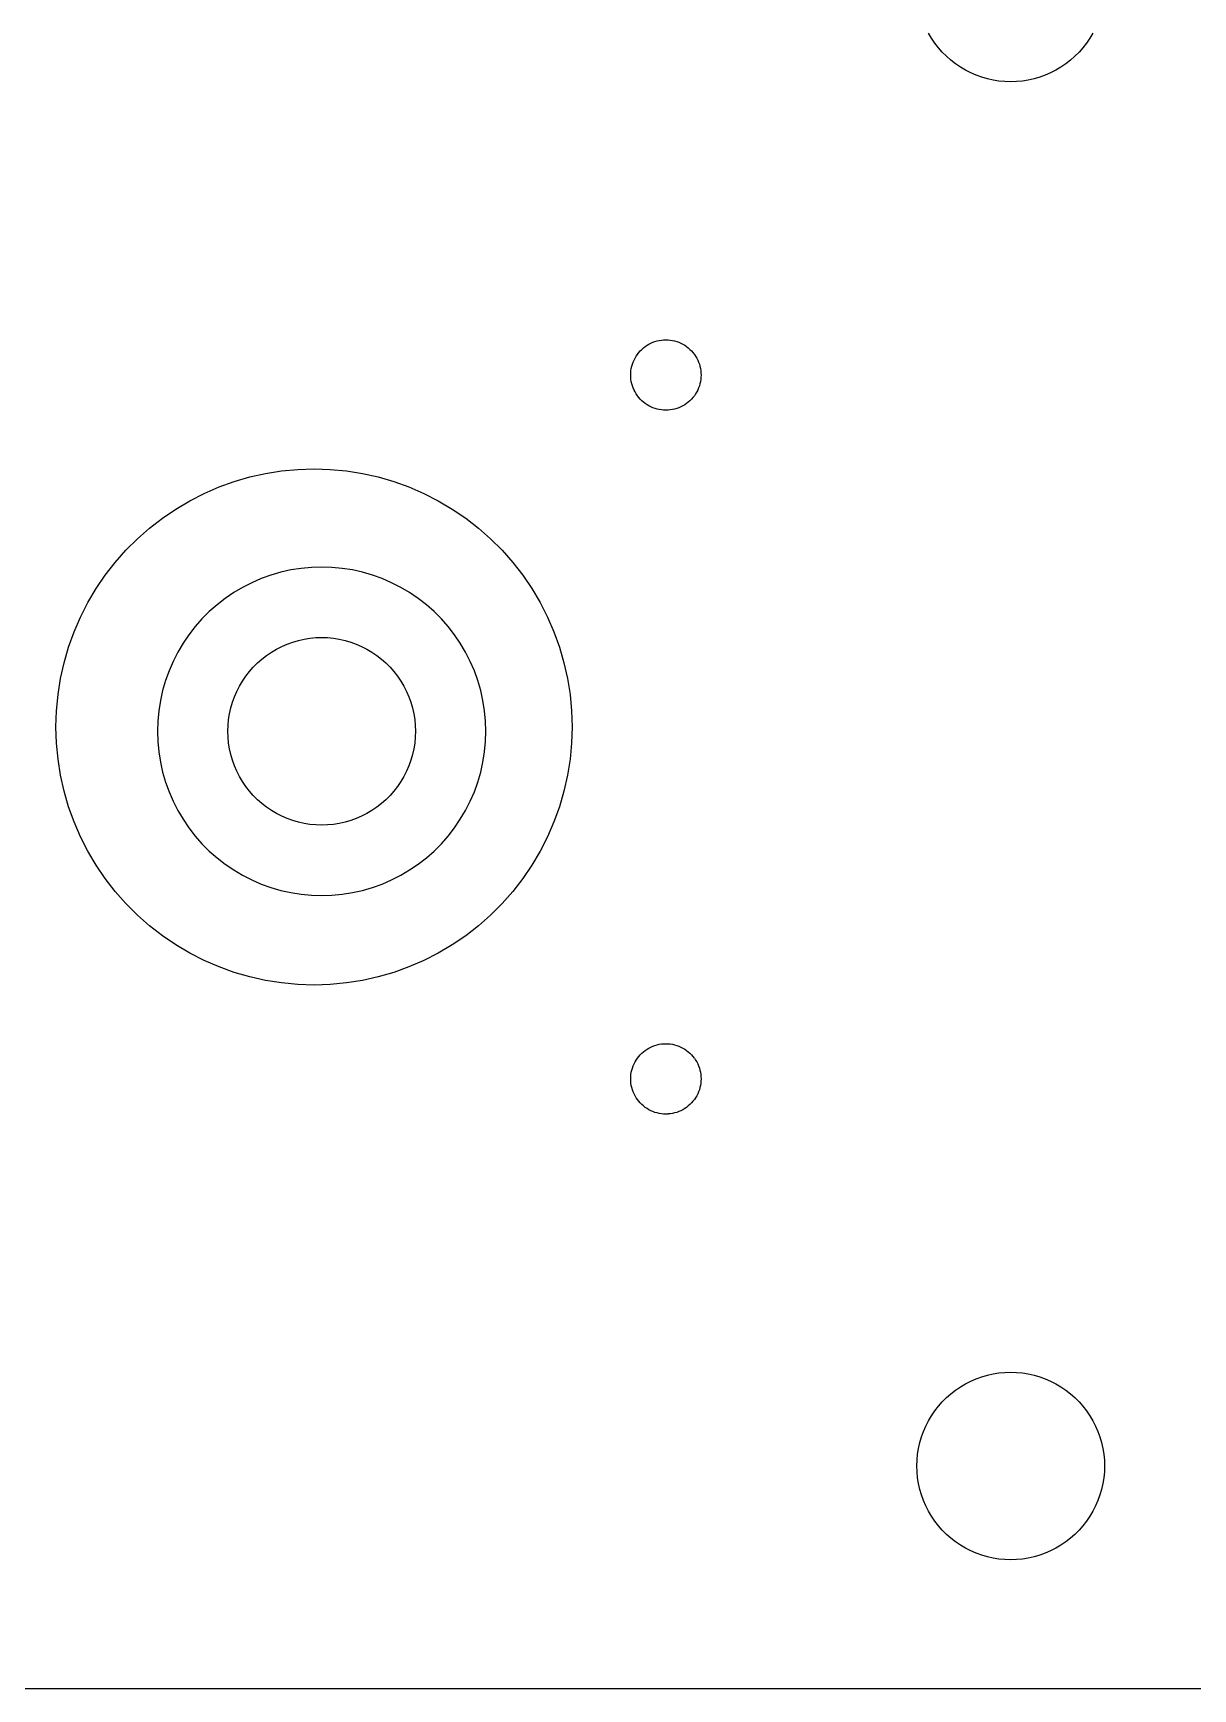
# Model space of a CAD drawing. Extents: x 2 to 1502, y 3 to 1555.
# Drawn here: x 1085.8 to 1226, y 598.1 to 798.1 of the extents above; entities that cross this region are included whole.
import ezdxf

# ---------------------------------------------------------------- set-up
doc = ezdxf.new("R2010")
doc.units = 0
doc.layers.get('0').update_dxf_attribs({"linetype": 'CONTINUOUS'})

msp = doc.modelspace()

# ---------------------------------------------------------------- linework, layer by layer
at = {"color": 7}
for points in [[(1194.364575, 797.516609), (1194.00195, 798.129719)], [(1194.76485, 796.927297), (1194.3648, 797.516722)], [(1195.20165, 796.364542), (1194.76485, 796.927297)], [(1195.6725, 795.830257), (1195.20165, 796.364542)], [(1212.6747, 796.364572), (1212.20355, 795.830272)], [(1213.1112, 796.927267), (1212.6747, 796.364572)], [(1213.511475, 797.516564), (1213.1112, 796.927267)], [(1213.874025, 798.129727), (1213.511475, 797.516564)], [(1196.1762, 795.326572), (1195.6725, 795.830257)], [(1196.7105, 794.855422), (1196.1762, 795.326572)], [(1197.273375, 794.418929), (1196.7105, 794.855422)], [(1197.8625, 794.018677), (1197.273375, 794.418929)], [(1210.602525, 794.418907), (1210.01355, 794.018617)], [(1211.165475, 794.855414), (1210.602525, 794.418907)], [(1211.69985, 795.326572), (1211.165475, 794.855414)], [(1212.20355, 795.830272), (1211.69985, 795.326572)], [(1198.47555, 793.656104), (1197.8625, 794.018677)], [(1199.11035, 793.332667), (1198.47555, 793.656104)], [(1199.763975, 793.049797), (1199.11035, 793.332667)], [(1200.4341, 792.808499), (1199.763975, 793.049797)], [(1201.1181, 792.609847), (1200.4341, 792.808499)], [(1201.813425, 792.454192), (1201.1181, 792.609847)], [(1202.517, 792.342794), (1201.813425, 792.454192)], [(1203.226275, 792.275909), (1202.517, 792.342734)], [(1203.938025, 792.253484), (1203.226275, 792.275984)], [(1204.650075, 792.275947), (1203.938025, 792.253447)], [(1205.35905, 792.342772), (1204.650075, 792.276022)], [(1206.06255, 792.454229), (1205.35905, 792.342607)], [(1206.75795, 792.609817), (1206.062475, 792.454522)], [(1207.44195, 792.808544), (1206.75795, 792.609749)], [(1208.112, 793.049834), (1207.442025, 792.808192)], [(1208.7657, 793.332682), (1208.112, 793.049834)], [(1209.40035, 793.656074), (1208.7657, 793.332704)], [(1210.01355, 794.018624), (1209.400425, 793.655954)], [(1159.5588, 760.096609), (1159.7697, 760.260206)], [(1159.7697, 760.260199), (1159.990725, 760.410431)], [(1159.9908, 760.410424), (1160.220675, 760.546631)], [(1160.22075, 760.546421), (1160.458575, 760.667614)], [(1160.458575, 760.667546), (1160.703825, 760.773634)], [(1160.70375, 760.773761), (1160.95515, 760.864421)], [(1160.95515, 760.864256), (1161.211125, 760.940614)], [(1161.211725, 760.938776), (1161.472275, 760.996901)], [(1161.4722, 760.996909), (1161.736125, 761.038909)], [(1161.736125, 761.038834), (1162.002075, 761.063509)], [(1162.002, 761.063809), (1162.269075, 761.071684)], [(1162.269, 761.072284), (1162.536075, 761.064034)], [(1162.536375, 761.063794), (1162.80225, 761.039119)], [(1162.80225, 761.038819), (1163.066175, 760.996894)], [(1163.0661, 760.996939), (1163.32665, 760.938439)], [(1163.32665, 760.938769), (1163.583225, 760.864519)], [(1163.583225, 760.864264), (1163.834625, 760.773784)], [(1163.834625, 760.773784), (1164.0798, 760.667479)], [(1164.0798, 760.667479), (1164.317625, 760.546504)], [(1164.317625, 760.546504), (1164.5475, 760.410409)], [(1164.5475, 760.410409), (1164.7686, 760.260169)], [(1164.7686, 760.260169), (1164.979425, 760.096609)], [(1158.22515, 758.134151), (1158.315525, 758.385634)], [(1158.315525, 758.385634), (1158.421575, 758.630861)], [(1158.421575, 758.630861), (1158.542925, 758.868649)], [(1158.542925, 758.868649), (1158.678975, 759.098539)], [(1158.678975, 759.098539), (1158.8292, 759.319609)], [(1158.8292, 759.319609), (1158.992775, 759.530539)], [(1158.992775, 759.530539), (1159.169325, 759.730901)], [(1159.169325, 759.730901), (1159.358325, 759.919699)], [(1159.3584, 759.919669), (1159.5588, 760.096616)], [(1164.979425, 760.096609), (1165.179975, 759.919669)], [(1165.179975, 759.919669), (1165.368675, 759.730894)], [(1165.36875, 759.730931), (1165.545825, 759.530636)], [(1165.5456, 759.530486), (1165.70895, 759.319511)], [(1165.709175, 759.319624), (1165.859325, 759.098509)], [(1165.8594, 759.098546), (1165.992975, 758.867224)], [(1165.99545, 758.868656), (1166.11635, 758.630726)], [(1166.1165, 758.630801), (1166.22255, 758.385536)], [(1166.222775, 758.385656), (1166.313375, 758.134256)], [(1158.0174, 756.820301), (1158.02565, 757.087279)], [(1158.02565, 756.553301), (1158.0174, 756.820301)], [(1158.02565, 757.087279), (1158.05115, 757.353296)], [(1158.05115, 756.287366), (1158.02565, 756.553324)], [(1158.0504, 757.353281), (1158.0924, 757.617116)], [(1158.09315, 756.023516), (1158.05115, 756.287396)], [(1158.092475, 757.617116), (1158.150225, 757.877651)], [(1158.1506, 757.877696), (1158.22485, 758.134166)], [(1166.313225, 758.134181), (1166.387475, 757.877779)], [(1166.387775, 757.877666), (1166.445525, 757.617116)], [(1166.4459, 757.617124), (1166.4879, 757.353281)], [(1166.4882, 756.287344), (1166.4462, 756.023501)], [(1166.4879, 757.353259), (1166.51265, 757.087354)], [(1166.51295, 756.553279), (1166.4882, 756.287404)], [(1166.51265, 757.087316), (1166.5209, 756.820354)], [(1166.5212, 756.820316), (1166.51295, 756.553346)], [(1158.151275, 755.763011), (1158.093525, 756.023531)], [(1158.225825, 755.506459), (1158.151575, 755.762869)], [(1158.3162, 755.254961), (1158.2256, 755.506346)], [(1158.42225, 755.009861), (1158.3162, 755.255006)], [(1158.5436, 754.771991), (1158.422625, 755.010049)], [(1158.67965, 754.542139), (1158.546075, 754.773454)], [(1158.829875, 754.321009), (1158.67965, 754.542139)], [(1158.99345, 754.110101), (1158.830025, 754.321121)], [(1165.70955, 754.321031), (1165.545975, 754.110109)], [(1165.859775, 754.542131), (1165.70955, 754.321031)], [(1165.995825, 754.771991), (1165.859775, 754.542131)], [(1166.116875, 755.009794), (1165.995825, 754.771991)], [(1166.22315, 755.254991), (1166.116875, 755.009794)], [(1166.3136, 755.506489), (1166.22315, 755.254991)], [(1166.38815, 755.762981), (1166.3139, 755.506474)], [(1166.446275, 756.023524), (1166.388525, 755.762989)], [(1159.17, 753.909724), (1158.993675, 754.110214)], [(1159.359075, 753.720694), (1159.170225, 753.909836)], [(1159.559475, 753.544009), (1159.359075, 753.720694)], [(1159.770375, 753.380471), (1159.559475, 753.544009)], [(1159.991475, 753.230209), (1159.770375, 753.380471)], [(1160.221425, 753.094136), (1159.991475, 753.230209)], [(1160.45925, 752.972854), (1160.221425, 753.094136)], [(1160.704425, 752.866856), (1160.45925, 752.972854)], [(1160.955825, 752.776376), (1160.704425, 752.866856)], [(1161.2124, 752.701871), (1160.955825, 752.776046)], [(1161.472875, 752.643709), (1161.2124, 752.701459)], [(1161.7368, 752.601761), (1161.4728, 752.643761)], [(1162.002675, 752.576561), (1161.7368, 752.602061)], [(1162.269675, 752.568311), (1162.002675, 752.576561)], [(1162.53675, 752.576531), (1162.2696, 752.568581)], [(1162.802625, 752.601731), (1162.53675, 752.576306)], [(1163.066475, 752.643731), (1162.802625, 752.601731)], [(1163.327025, 752.701804), (1163.066625, 752.643679)], [(1163.5836, 752.776384), (1163.327625, 752.700034)], [(1163.835, 752.866819), (1163.5836, 752.776159)], [(1164.0801, 752.972786), (1163.835, 752.866781)], [(1164.318, 753.094159), (1164.080175, 752.972929)], [(1164.547875, 753.230201), (1164.318, 753.094024)], [(1164.76905, 753.380479), (1164.547875, 753.230179)], [(1164.9798, 753.544009), (1164.76905, 753.380486)], [(1165.18035, 753.720664), (1164.9798, 753.544016)], [(1165.369125, 753.909686), (1165.18035, 753.720671)], [(1165.545975, 754.110109), (1165.369125, 753.909686)], [(1110.11415, 743.955596), (1111.99515, 744.502316)], [(1111.995225, 744.502091), (1113.9069, 744.929299)], [(1113.9069, 744.929299), (1115.841525, 745.236019)], [(1115.841525, 745.236019), (1117.79175, 745.420294)], [(1117.79175, 745.420294), (1119.749625, 745.481719)], [(1119.749625, 745.481734), (1121.7075, 745.420309)], [(1121.7075, 745.420279), (1123.6578, 745.235959)], [(1123.6578, 745.235959), (1125.592425, 744.929291)], [(1125.592425, 744.929291), (1127.5041, 744.502084)], [(1127.5041, 744.502084), (1129.385175, 743.955559)], [(1104.728025, 741.624829), (1106.473275, 742.514149)], [(1106.473275, 742.514149), (1108.271025, 743.291981)], [(1108.271025, 743.291981), (1110.11415, 743.955596)], [(1129.385175, 743.955559), (1131.22815, 743.292011)], [(1131.22815, 743.292011), (1133.025975, 742.514156)], [(1133.025975, 742.514156), (1134.7713, 741.624829)], [(1101.42195, 739.526681), (1103.04195, 740.627711)], [(1103.04195, 740.627711), (1104.728025, 741.624836)], [(1134.7713, 741.624829), (1136.457225, 740.627689)], [(1136.457225, 740.627689), (1138.0773, 739.526734)], [(1098.40485, 737.030689), (1099.87395, 738.326096)], [(1099.87395, 738.326096), (1101.42195, 739.526681)], [(1138.0773, 739.526734), (1139.6253, 738.326081)], [(1139.6253, 738.326081), (1141.09455, 737.030681)], [(1097.019825, 735.645589), (1098.40485, 737.030689)], [(1141.09455, 737.030681), (1142.4795, 735.645596)], [(1095.724425, 734.176196), (1097.019825, 735.645589)], [(1142.4795, 735.645596), (1143.774975, 734.176196)], [(1093.422675, 731.008301), (1094.523675, 732.628511)], [(1094.523675, 732.628511), (1095.724425, 734.176196)], [(1113.371625, 732.222041), (1112.227575, 731.726966)], [(1114.544475, 732.644291), (1113.371625, 732.222041)], [(1115.74155, 732.992066), (1114.544475, 732.644291)], [(1116.95805, 733.264016), (1115.74155, 732.992066)], [(1118.18925, 733.458941), (1116.95805, 733.264016)], [(1119.4302, 733.576316), (1118.18925, 733.458941)], [(1120.6761, 733.615466), (1119.4302, 733.576466)], [(1121.922, 733.576316), (1120.6761, 733.615316)], [(1123.163025, 733.458941), (1121.922, 733.576316)], [(1124.394225, 733.264016), (1123.163025, 733.458941)], [(1125.610725, 732.992066), (1124.394225, 733.264016)], [(1126.8078, 732.644291), (1125.610725, 732.992066)], [(1127.980575, 732.222041), (1126.8078, 732.644291)], [(1129.124625, 731.726966), (1127.980575, 732.222041)], [(1143.774975, 734.176196), (1144.975725, 732.628526)], [(1144.975725, 732.628526), (1146.076725, 731.008324)], [(1092.425325, 729.322256), (1093.422675, 731.008301)], [(1110.044025, 730.526516), (1109.013, 729.825866)], [(1111.1169, 731.161091), (1110.044025, 730.526516)], [(1112.227575, 731.726966), (1111.1169, 731.161091)], [(1130.2353, 731.161091), (1129.124625, 731.726966)], [(1131.30825, 730.526516), (1130.2353, 731.161091)], [(1132.339275, 729.825866), (1131.30825, 730.526516)], [(1146.076725, 731.008324), (1147.073625, 729.322114)], [(1091.5362, 727.576841), (1092.425325, 729.322256)], [(1107.093, 728.237516), (1106.2116, 727.356041)], [(1108.028025, 729.061841), (1107.093, 728.237516)], [(1109.013, 729.825866), (1108.028025, 729.061841)], [(1133.324175, 729.061841), (1132.339275, 729.825866)], [(1134.259275, 728.237516), (1133.324175, 729.061841)], [(1135.140675, 727.356041), (1134.259275, 728.237516)], [(1147.073925, 729.322264), (1147.963125, 727.576849)], [(1090.758375, 725.779174), (1091.5362, 727.576841)], [(1105.3872, 726.421016), (1104.623175, 725.436041)], [(1106.2116, 727.356041), (1105.3872, 726.421016)], [(1135.965075, 726.421016), (1135.140675, 727.356041)], [(1136.7291, 725.436041), (1135.965075, 726.421016)], [(1147.963125, 727.576849), (1148.74095, 725.779204)], [(1090.094775, 723.936146), (1090.758375, 725.779174)], [(1103.922525, 724.405091), (1103.288025, 723.332141)], [(1104.623175, 725.436041), (1103.922525, 724.405091)], [(1115.848425, 724.032341), (1116.502125, 724.315316)], [(1116.502125, 724.315316), (1117.172325, 724.556516)], [(1117.172325, 724.556516), (1117.856325, 724.755341)], [(1117.856325, 724.755341), (1118.5515, 724.910666)], [(1118.5515, 724.910666), (1119.255075, 725.022041)], [(1119.255075, 725.022041), (1119.9642, 725.089541)], [(1119.9642, 725.089166), (1120.6761, 725.111666)], [(1120.6761, 725.111516), (1121.388075, 725.089016)], [(1121.388075, 725.089166), (1122.0972, 725.021666)], [(1122.0972, 725.022041), (1122.8007, 724.910666)], [(1122.8007, 724.910666), (1123.495875, 724.755341)], [(1123.495875, 724.755341), (1124.179875, 724.556516)], [(1124.179875, 724.556516), (1124.85015, 724.315316)], [(1124.85015, 724.315316), (1125.50385, 724.032341)], [(1137.429675, 724.405091), (1136.7291, 725.436041)], [(1138.06425, 723.332141), (1137.429675, 724.405091)], [(1148.74095, 725.779204), (1149.40455, 723.936116)], [(1089.54825, 722.055041), (1090.094775, 723.936146)], [(1102.722075, 722.221466), (1102.227075, 721.077416)], [(1103.288025, 723.332141), (1102.722075, 722.221466)], [(1112.91435, 722.038391), (1113.44865, 722.509466)], [(1113.44865, 722.509466), (1114.01145, 722.946041)], [(1114.01145, 722.946041), (1114.60065, 723.346391)], [(1114.60065, 723.346391), (1115.213775, 723.709016)], [(1115.213775, 723.709016), (1115.848425, 724.032341)], [(1125.50385, 724.032341), (1126.1385, 723.709016)], [(1126.1385, 723.709016), (1126.751625, 723.346391)], [(1126.751625, 723.346391), (1127.34075, 722.946041)], [(1127.34075, 722.946041), (1127.90355, 722.509466)], [(1127.90355, 722.509466), (1128.43785, 722.038391)], [(1138.6302, 722.221466), (1138.06425, 723.332141)], [(1139.1252, 721.077416), (1138.6302, 722.221466)], [(1149.40455, 723.936116), (1149.951, 722.055064)], [(1089.12105, 720.143381), (1089.54825, 722.055041)], [(1102.227075, 721.077416), (1101.80475, 719.904641)], [(1111.10265, 719.848466), (1111.503075, 720.437591)], [(1111.503075, 720.437591), (1111.939575, 721.000391)], [(1111.939575, 721.000391), (1112.410725, 721.534691)], [(1112.410725, 721.534691), (1112.91435, 722.038391)], [(1128.43785, 722.038391), (1128.94155, 721.534691)], [(1128.94155, 721.534691), (1129.412625, 721.000391)], [(1129.412625, 721.000391), (1129.8492, 720.437591)], [(1129.8492, 720.437591), (1130.24955, 719.848466)], [(1139.54745, 719.904641), (1139.1252, 721.077416)], [(1149.951075, 722.055094), (1150.378275, 720.143381)], [(1088.6301, 716.258494), (1088.814375, 718.208651)], [(1088.814375, 718.208651), (1089.12105, 720.143381)], [(1101.456975, 718.707566), (1101.1851, 717.491066)], [(1101.80475, 719.904641), (1101.456975, 718.707566)], [(1110.1338, 717.946916), (1110.4167, 718.600691)], [(1110.4167, 718.600691), (1110.7401, 719.235341)], [(1110.7401, 719.235341), (1111.10265, 719.848466)], [(1130.24955, 719.848466), (1130.612175, 719.235341)], [(1130.612175, 719.235341), (1130.9355, 718.600691)], [(1130.9355, 718.600691), (1131.218475, 717.946916)], [(1139.895225, 718.707566), (1139.54745, 719.904641)], [(1140.167175, 717.491066), (1139.895225, 718.707566)], [(1150.378275, 720.143381), (1150.68495, 718.208704)], [(1150.68495, 718.208704), (1150.869225, 716.258554)], [(1088.5686, 714.300656), (1088.6301, 716.258494)], [(1100.9901, 716.259866), (1100.8728, 715.018841)], [(1101.1851, 717.491066), (1100.9901, 716.259866)], [(1109.538375, 715.897541), (1109.693775, 716.592716)], [(1109.693775, 716.592716), (1109.892525, 717.276716)], [(1109.892525, 717.276716), (1110.1338, 717.946916)], [(1131.218475, 717.946916), (1131.45975, 717.276716)], [(1131.45975, 717.276716), (1131.6585, 716.592716)], [(1131.6585, 716.592716), (1131.813825, 715.897541)], [(1140.362175, 716.259866), (1140.167175, 717.491066)], [(1140.479475, 715.018841), (1140.362175, 716.259866)], [(1150.869225, 716.258554), (1150.930725, 714.300671)], [(1088.6301, 712.342744), (1088.5686, 714.300656)], [(1100.87265, 715.018841), (1100.83365, 713.772941)], [(1109.337225, 713.772941), (1109.359725, 714.484916)], [(1109.35995, 714.484916), (1109.4267, 715.194041)], [(1109.427, 715.194041), (1109.538375, 715.897541)], [(1131.813825, 715.897541), (1131.925275, 715.194041)], [(1131.925575, 715.194041), (1131.992325, 714.484916)], [(1131.99255, 714.484916), (1132.01505, 713.772941)], [(1140.518625, 713.772941), (1140.479625, 715.018841)], [(1150.930725, 714.300671), (1150.869225, 712.342804)], [(1088.814375, 710.392594), (1088.6301, 712.342744)], [(1100.833575, 713.772941), (1100.872575, 712.527041)], [(1100.8728, 712.527041), (1100.9901, 711.286091)], [(1109.359725, 713.060966), (1109.337225, 713.772941)], [(1109.4267, 712.351841), (1109.35995, 713.060966)], [(1109.538375, 711.648341), (1109.427, 712.351841)], [(1131.925275, 712.351841), (1131.813825, 711.648341)], [(1131.992325, 713.060966), (1131.925575, 712.351841)], [(1132.014975, 713.772941), (1131.992475, 713.060966)], [(1140.362175, 711.286091), (1140.479475, 712.527041)], [(1140.479625, 712.527041), (1140.518625, 713.772941)], [(1150.869225, 712.342804), (1150.68495, 710.392654)], [(1089.12105, 708.457931), (1088.814375, 710.392594)], [(1100.9901, 711.286091), (1101.1851, 710.054891)], [(1109.693775, 710.953166), (1109.538375, 711.648341)], [(1109.892525, 710.269166), (1109.693775, 710.953166)], [(1110.1338, 709.598966), (1109.892525, 710.269166)], [(1131.45975, 710.269166), (1131.218475, 709.598966)], [(1131.6585, 710.953166), (1131.45975, 710.269166)], [(1131.813825, 711.648341), (1131.6585, 710.953166)], [(1140.167175, 710.054891), (1140.362175, 711.286091)], [(1150.68495, 710.392654), (1150.378275, 708.457939)], [(1089.54825, 706.546241), (1089.12105, 708.457931)], [(1101.1851, 710.054891), (1101.456975, 708.838391)], [(1101.456975, 708.838391), (1101.80475, 707.641241)], [(1110.4167, 708.945266), (1110.1338, 709.598966)], [(1110.7401, 708.310616), (1110.4167, 708.945266)], [(1111.10265, 707.697491), (1110.7401, 708.310616)], [(1130.612175, 708.310616), (1130.24955, 707.697491)], [(1130.9355, 708.945266), (1130.612175, 708.310616)], [(1131.218475, 709.598966), (1130.9355, 708.945266)], [(1139.54745, 707.641241), (1139.895225, 708.838391)], [(1139.895225, 708.838391), (1140.167175, 710.054891)], [(1150.378275, 708.457939), (1149.951075, 706.546294)], [(1090.094775, 704.665189), (1089.54825, 706.546241)], [(1101.80475, 707.641241), (1102.227075, 706.468466)], [(1102.227075, 706.468466), (1102.722075, 705.324416)], [(1111.503075, 707.108291), (1111.10265, 707.697491)], [(1111.939575, 706.545491), (1111.503075, 707.108291)], [(1112.410725, 706.011191), (1111.939575, 706.545491)], [(1129.412625, 706.545491), (1128.94155, 706.011191)], [(1129.8492, 707.108291), (1129.412625, 706.545491)], [(1130.24955, 707.697491), (1129.8492, 707.108291)], [(1138.6302, 705.324416), (1139.1252, 706.468466)], [(1139.1252, 706.468466), (1139.54745, 707.641241)], [(1149.951075, 706.546294), (1149.40455, 704.665151)], [(1090.758375, 702.822124), (1090.094775, 704.665189)], [(1102.722075, 705.324416), (1103.288025, 704.213741)], [(1103.288025, 704.213741), (1103.922525, 703.140791)], [(1112.91435, 705.507491), (1112.410725, 706.011191)], [(1113.44865, 705.036416), (1112.91435, 705.507491)], [(1114.01145, 704.599916), (1113.44865, 705.036416)], [(1114.60065, 704.199491), (1114.01145, 704.599916)], [(1115.213775, 703.836866), (1114.60065, 704.199491)], [(1126.751625, 704.199491), (1126.1385, 703.836866)], [(1127.34075, 704.599916), (1126.751625, 704.199491)], [(1127.90355, 705.036416), (1127.34075, 704.599916)], [(1128.43785, 705.507491), (1127.90355, 705.036416)], [(1128.94155, 706.011191), (1128.43785, 705.507491)], [(1137.429675, 703.140791), (1138.06425, 704.213741)], [(1138.06425, 704.213741), (1138.6302, 705.324416)], [(1149.40455, 704.665151), (1148.74095, 702.822161)], [(1091.5362, 701.024389), (1090.758375, 702.822124)], [(1103.922525, 703.140791), (1104.623175, 702.109841)], [(1115.848425, 703.513541), (1115.213775, 703.836866)], [(1116.502125, 703.230641), (1115.848425, 703.513541)], [(1117.172325, 702.989366), (1116.502125, 703.230641)], [(1117.856325, 702.790616), (1117.172325, 702.989366)], [(1118.5515, 702.635216), (1117.856325, 702.790616)], [(1119.255075, 702.523841), (1118.5515, 702.635216)], [(1119.9642, 702.456791), (1119.255075, 702.523541)], [(1120.6761, 702.434366), (1119.9642, 702.456866)], [(1121.388075, 702.456791), (1120.6761, 702.434291)], [(1122.0972, 702.523841), (1121.388075, 702.457091)], [(1122.8007, 702.635216), (1122.0972, 702.523841)], [(1123.495875, 702.790616), (1122.8007, 702.635216)], [(1124.179875, 702.989366), (1123.495875, 702.790616)], [(1124.85015, 703.230641), (1124.179875, 702.989366)], [(1125.50385, 703.513541), (1124.85015, 703.230641)], [(1126.1385, 703.836866), (1125.50385, 703.513541)], [(1136.7291, 702.109841), (1137.429675, 703.140791)], [(1148.74095, 702.822161), (1147.963125, 701.024396)], [(1092.4254, 699.279034), (1091.5362, 701.024389)], [(1104.623175, 702.109841), (1105.3872, 701.124866)], [(1105.3872, 701.124866), (1106.2116, 700.189841)], [(1106.2116, 700.189841), (1107.093, 699.308441)], [(1134.259275, 699.308441), (1135.140675, 700.189841)], [(1135.140675, 700.189841), (1135.965075, 701.124866)], [(1135.965075, 701.124866), (1136.7291, 702.109841)], [(1147.963125, 701.024396), (1147.073925, 699.279049)], [(1093.422675, 697.593026), (1092.4251, 699.278884)], [(1107.093, 699.308441), (1108.028025, 698.484041)], [(1108.028025, 698.484041), (1109.013, 697.720016)], [(1132.339275, 697.720016), (1133.324175, 698.484041)], [(1133.324175, 698.484041), (1134.259275, 699.308441)], [(1147.073925, 699.279049), (1146.076725, 697.593026)], [(1094.523675, 695.972831), (1093.422675, 697.593026)], [(1109.013, 697.720016), (1110.044025, 697.019366)], [(1110.044025, 697.019366), (1111.1169, 696.384866)], [(1111.1169, 696.384866), (1112.227575, 695.818916)], [(1129.124625, 695.818916), (1130.2353, 696.384866)], [(1130.2353, 696.384866), (1131.30825, 697.019366)], [(1131.30825, 697.019366), (1132.339275, 697.720016)], [(1146.076725, 697.593026), (1144.975725, 695.972846)], [(1095.724425, 694.425064), (1094.523675, 695.972831)], [(1097.019825, 692.955746), (1095.724425, 694.425064)], [(1112.227575, 695.818916), (1113.371625, 695.323916)], [(1113.371625, 695.323916), (1114.544475, 694.901591)], [(1114.544475, 694.901591), (1115.74155, 694.553816)], [(1115.74155, 694.553816), (1116.95805, 694.281836)], [(1116.95805, 694.281836), (1118.18925, 694.086911)], [(1123.163025, 694.086911), (1124.394225, 694.281836)], [(1124.394225, 694.281836), (1125.610725, 694.553816)], [(1125.610725, 694.553816), (1126.8078, 694.901591)], [(1126.8078, 694.901591), (1127.980575, 695.323916)], [(1127.980575, 695.323916), (1129.124625, 695.818916)], [(1143.774975, 694.425064), (1142.4795, 692.955746)], [(1144.975725, 695.972846), (1143.774975, 694.425064)], [(1098.40485, 691.570669), (1097.019825, 692.955746)], [(1118.18925, 694.086911), (1119.4302, 693.969611)], [(1119.4302, 693.969611), (1120.6761, 693.930611)], [(1120.6761, 693.930386), (1121.922, 693.969386)], [(1121.922, 693.969611), (1123.163025, 694.086911)], [(1142.4795, 692.955746), (1141.09455, 691.570669)], [(1099.87395, 690.275216), (1098.40485, 691.570669)], [(1101.42195, 689.074661), (1099.87395, 690.275216)], [(1139.6253, 690.275194), (1138.077225, 689.074624)], [(1141.09455, 691.570669), (1139.6253, 690.275194)], [(1103.04195, 687.973511), (1101.42195, 689.074661)], [(1138.077225, 689.074624), (1136.4573, 687.973586)], [(1104.728025, 686.976529), (1103.04195, 687.973511)], [(1106.473275, 686.087141), (1104.728025, 686.976529)], [(1134.7713, 686.976536), (1133.025975, 686.087149)], [(1136.4573, 687.973586), (1134.7713, 686.976544)], [(1108.271025, 685.309346), (1106.473275, 686.087141)], [(1110.11415, 684.645761), (1108.271025, 685.309346)], [(1111.995225, 684.099236), (1110.11415, 684.645761)], [(1129.385175, 684.645761), (1127.504175, 684.099034)], [(1131.228225, 685.309316), (1129.385175, 684.645761)], [(1133.025975, 686.087149), (1131.228225, 685.309316)], [(1113.906825, 683.672029), (1111.995225, 684.099236)], [(1115.841525, 683.365361), (1113.906825, 683.672029)], [(1117.791675, 683.181019), (1115.841525, 683.365361)], [(1119.749625, 683.119564), (1117.791675, 683.180989)], [(1121.7075, 683.181041), (1119.749625, 683.119541)], [(1123.6578, 683.365301), (1121.7075, 683.181041)], [(1125.592425, 683.672021), (1123.6578, 683.365301)], [(1127.5041, 684.099221), (1125.592425, 683.672021)], [(1158.679275, 674.059189), (1158.8295, 674.280259)], [(1158.8295, 674.280259), (1158.993075, 674.491189)], [(1158.993075, 674.491189), (1159.169625, 674.691619)], [(1159.169625, 674.691619), (1159.3587, 674.880619)], [(1159.3587, 674.880626), (1159.5591, 675.057236)], [(1159.5591, 675.057259), (1159.77, 675.220751)], [(1159.77, 675.220751), (1159.9911, 675.371021)], [(1159.9911, 675.371014), (1160.22105, 675.507221)], [(1160.22105, 675.507169), (1160.458875, 675.628361)], [(1160.458875, 675.628406), (1160.70405, 675.734456)], [(1160.70405, 675.734471), (1160.955375, 675.825131)], [(1160.95545, 675.824846), (1161.211425, 675.901196)], [(1161.21195, 675.899389), (1161.472575, 675.957589)], [(1161.4725, 675.957461), (1161.736425, 675.999461)], [(1161.736425, 675.999536), (1162.0023, 676.024961)], [(1162.0023, 676.024736), (1162.269375, 676.032611)], [(1162.2693, 676.032926), (1162.536375, 676.024751)], [(1162.536075, 676.024789), (1162.80195, 675.999289)], [(1162.80195, 675.999514), (1163.065875, 675.957589)], [(1163.065875, 675.957574), (1163.32635, 675.898999)], [(1163.32635, 675.899404), (1163.582925, 675.825229)], [(1163.582925, 675.824899), (1163.834325, 675.734479)], [(1163.834325, 675.734479), (1164.0795, 675.628421)], [(1164.0795, 675.628421), (1164.317325, 675.507199)], [(1164.317325, 675.507199), (1164.5472, 675.371006)], [(1164.5472, 675.371006), (1164.768375, 675.220804)], [(1164.768375, 675.220804), (1164.9792, 675.057304)], [(1164.9792, 675.057304), (1165.179675, 674.880671)], [(1165.179675, 674.880671), (1165.368525, 674.691664)], [(1165.36845, 674.691626), (1165.545525, 674.491384)], [(1165.5453, 674.491234), (1165.70865, 674.280214)], [(1165.708875, 674.280326), (1165.859025, 674.059196)], [(1158.025275, 672.047989), (1158.050775, 672.313849)], [(1158.050775, 672.313871), (1158.092775, 672.577766)], [(1158.092775, 672.577766), (1158.150525, 672.838241)], [(1158.1509, 672.838249), (1158.22515, 673.094816)], [(1158.22545, 673.094801), (1158.315825, 673.346224)], [(1158.315825, 673.346224), (1158.4218, 673.591474)], [(1158.4218, 673.591474), (1158.543225, 673.829299)], [(1158.543225, 673.829299), (1158.679275, 674.059189)], [(1165.8591, 674.059234), (1165.992675, 673.827919)], [(1165.99515, 673.829344), (1166.11605, 673.591421)], [(1166.1162, 673.591489), (1166.222325, 673.346186)], [(1166.2224, 673.346254), (1166.313, 673.094914)], [(1166.312925, 673.094869), (1166.387175, 672.838406)], [(1166.387475, 672.838264), (1166.445225, 672.577811)], [(1166.4456, 672.577819), (1166.4876, 672.313879)], [(1166.4876, 672.313856), (1166.51235, 672.048049)], [(1158.017025, 671.780951), (1158.025275, 672.047989)], [(1158.025275, 671.513891), (1158.017025, 671.780959)], [(1158.050775, 671.248009), (1158.025275, 671.513876)], [(1158.092775, 670.984106), (1158.050775, 671.248009)], [(1158.1509, 670.723661), (1158.09315, 670.984114)], [(1158.22545, 670.467116), (1158.1512, 670.723519)], [(1158.315825, 670.215611), (1158.225225, 670.466996)], [(1158.4218, 669.970466), (1158.315825, 670.215619)], [(1166.222775, 670.215679), (1166.1165, 669.970481)], [(1166.313225, 670.467184), (1166.222775, 670.215679)], [(1166.387775, 670.723676), (1166.313525, 670.467161)], [(1166.4459, 670.984114), (1166.38815, 670.723684)], [(1166.487825, 671.248099), (1166.445825, 670.984099)], [(1166.512575, 671.513974), (1166.487825, 671.248099)], [(1166.51235, 672.048004), (1166.5206, 671.781041)], [(1166.520825, 671.781011), (1166.512575, 671.513974)], [(1158.543225, 669.732641), (1158.42225, 669.970691)], [(1158.679275, 669.502789), (1158.545775, 669.734104)], [(1158.8295, 669.281659), (1158.679275, 669.502789)], [(1158.993075, 669.070744), (1158.82965, 669.281771)], [(1159.169625, 668.870374), (1158.9933, 669.070856)], [(1159.3587, 668.681554), (1159.169925, 668.870524)], [(1159.5591, 668.504659), (1159.3587, 668.681554)], [(1159.77, 668.341121), (1159.5591, 668.504659)], [(1159.9911, 668.190866), (1159.77, 668.341121)], [(1160.22105, 668.054786), (1159.9911, 668.190866)], [(1164.5475, 668.190889), (1164.317625, 668.054719)], [(1164.7686, 668.341136), (1164.5475, 668.190874)], [(1164.9795, 668.504704), (1164.7686, 668.341144)], [(1165.179975, 668.681569), (1164.9795, 668.504689)], [(1165.36875, 668.870441), (1165.1799, 668.681599)], [(1165.5456, 669.070804), (1165.36875, 668.870441)], [(1165.709175, 669.281726), (1165.5456, 669.070804)], [(1165.8594, 669.502826), (1165.709175, 669.281726)], [(1165.99545, 669.732679), (1165.8594, 669.502826)], [(1166.1165, 669.970481), (1165.99545, 669.732679)], [(1160.458875, 667.933811), (1160.22105, 668.054786)], [(1160.70405, 667.827506), (1160.458875, 667.933811)], [(1160.95545, 667.737019), (1160.70405, 667.827506)], [(1161.212025, 667.662521), (1160.95545, 667.736771)], [(1161.4725, 667.604359), (1161.212025, 667.662109)], [(1161.736425, 667.562479), (1161.4725, 667.604404)], [(1162.0023, 667.537429), (1161.736425, 667.562254)], [(1162.2693, 667.529029), (1162.0023, 667.537279)], [(1162.536375, 667.537451), (1162.269225, 667.529576)], [(1162.80225, 667.562501), (1162.5363, 667.537826)], [(1163.066175, 667.604426), (1162.80225, 667.562426)], [(1163.32665, 667.662499), (1163.0661, 667.605124)], [(1163.583225, 667.737079), (1163.32725, 667.660729)], [(1163.834625, 667.827574), (1163.583225, 667.736921)], [(1164.0798, 667.933789), (1163.834625, 667.827746)], [(1164.317625, 668.054854), (1164.079875, 667.933661)], [(1201.813875, 636.147311), (1202.51745, 636.258956)], [(1202.517525, 636.258671), (1203.2268, 636.325421)], [(1203.2268, 636.325579), (1203.93855, 636.348079)], [(1203.93855, 636.348019), (1204.6506, 636.325519)], [(1204.6506, 636.325616), (1205.359575, 636.258791)], [(1205.359575, 636.258641), (1206.063075, 636.147281)], [(1196.711025, 633.745984), (1197.273975, 634.182566)], [(1197.273975, 634.182566), (1197.86295, 634.582901)], [(1197.86295, 634.582879), (1198.476075, 634.945511)], [(1198.47615, 634.945406), (1199.110875, 635.268814)], [(1199.110875, 635.268814), (1199.7645, 635.551751)], [(1199.7645, 635.551751), (1200.4347, 635.792674)], [(1200.434625, 635.792959), (1201.11855, 635.991746)], [(1201.118625, 635.991686), (1201.813875, 636.147694)], [(1206.063075, 636.147281), (1206.758475, 635.991656)], [(1206.758475, 635.991656), (1207.442475, 635.792906)], [(1207.442475, 635.792906), (1208.112525, 635.551684)], [(1208.112525, 635.551684), (1208.766225, 635.268836)], [(1208.766225, 635.268836), (1209.400875, 634.945436)], [(1209.400875, 634.945436), (1210.014075, 634.582856)], [(1210.014075, 634.582856), (1210.60305, 634.182611)], [(1210.60305, 634.182611), (1211.166075, 633.746014)], [(1194.765375, 631.674236), (1195.202175, 632.236894)], [(1195.202175, 632.236894), (1195.673025, 632.771231)], [(1195.673025, 632.771231), (1196.176725, 633.274924)], [(1196.176725, 633.274924), (1196.711025, 633.745984)], [(1211.166075, 633.746014), (1211.700375, 633.274931)], [(1211.700375, 633.274931), (1212.204075, 632.771246)], [(1212.204075, 632.771246), (1212.675225, 632.236886)], [(1212.675225, 632.236886), (1213.111725, 631.674206)], [(1193.679075, 629.837081), (1194.00255, 630.471761)], [(1194.00255, 630.471761), (1194.3651, 631.084879)], [(1194.3651, 631.084879), (1194.765375, 631.674236)], [(1213.111725, 631.674206), (1213.511775, 631.084781)], [(1213.511925, 631.084894), (1213.874625, 630.471776)], [(1213.87455, 630.471739), (1214.197725, 629.836946)], [(1192.956225, 627.829271), (1193.154975, 628.513226)], [(1193.154975, 628.513226), (1193.39625, 629.183381)], [(1193.39625, 629.183381), (1193.679075, 629.837081)], [(1214.19795, 629.837059), (1214.48085, 629.183396)], [(1214.48085, 629.183396), (1214.722125, 628.513294)], [(1214.722125, 628.513294), (1214.920725, 627.829249)], [(1192.622325, 625.721479), (1192.689825, 626.430364)], [(1192.689525, 626.430379), (1192.8009, 627.133954)], [(1192.8009, 627.133954), (1192.956225, 627.829271)], [(1214.9208, 627.829279), (1215.076425, 627.133946)], [(1215.076425, 627.133954), (1215.187725, 626.430341)], [(1215.1878, 626.430371), (1215.25455, 625.721464)], [(1192.622325, 624.297319), (1192.599825, 625.009414)], [(1192.599975, 625.009451), (1192.622475, 625.721456)], [(1192.68945, 623.588374), (1192.62195, 624.297296)], [(1215.2547, 624.297281), (1215.18795, 623.588411)], [(1215.277125, 625.009451), (1215.254625, 624.297326)], [(1215.2547, 625.721441), (1215.2772, 625.009406)], [(1192.800975, 622.884814), (1192.689525, 623.588404)], [(1192.9563, 622.189496), (1192.800975, 622.884821)], [(1193.154975, 621.505481), (1192.9563, 622.189489)], [(1214.9208, 622.189474), (1214.722125, 621.505519)], [(1215.076425, 622.884814), (1214.9208, 622.189474)], [(1215.1878, 623.588366), (1215.076425, 622.884814)], [(1193.39625, 620.835386), (1193.154975, 621.505489)], [(1193.679075, 620.181754), (1193.39625, 620.835386)], [(1194.00255, 619.547036), (1193.6793, 620.181904)], [(1214.19795, 620.181739), (1213.87455, 619.547081)], [(1214.48085, 620.835409), (1214.19795, 620.181739)], [(1214.722125, 621.505519), (1214.48085, 620.835409)], [(1194.3651, 618.933956), (1194.002475, 619.546999)], [(1194.7653, 618.344854), (1194.3654, 618.934106)], [(1195.202175, 617.781881), (1194.7653, 618.344854)], [(1213.111725, 618.344861), (1212.675225, 617.781874)], [(1213.512, 618.933904), (1213.111725, 618.344861)], [(1213.87455, 619.547081), (1213.512, 618.933904)], [(1195.673025, 617.247596), (1195.202175, 617.781881)], [(1196.176725, 616.743851), (1195.673025, 617.247596)], [(1196.711025, 616.273016), (1196.176725, 616.743851)], [(1197.273975, 615.836216), (1196.711025, 616.273016)], [(1211.166075, 616.273009), (1210.60305, 615.836194)], [(1211.700375, 616.743859), (1211.166075, 616.273009)], [(1212.204075, 617.247551), (1211.700375, 616.743859)], [(1212.675225, 617.781874), (1212.204075, 617.247551)], [(1197.863025, 615.435919), (1197.273975, 615.836216)], [(1198.47615, 615.073391), (1197.863025, 615.435919)], [(1199.110875, 614.749954), (1198.47615, 615.073391)], [(1199.7645, 614.467039), (1199.110875, 614.749954)], [(1200.434625, 614.225846), (1199.7645, 614.467039)], [(1201.118625, 614.027096), (1200.434625, 614.225846)], [(1207.442475, 614.225824), (1206.75855, 614.027029)], [(1208.112525, 614.467076), (1207.44255, 614.225434)], [(1208.766225, 614.749924), (1208.112525, 614.467076)], [(1209.400875, 615.073414), (1208.766225, 614.749946)], [(1210.014, 615.435934), (1209.40095, 615.073301)], [(1210.60305, 615.836194), (1210.014, 615.435926)], [(1201.81395, 613.871786), (1201.118625, 614.027096)], [(1202.517525, 613.760351), (1201.81395, 613.871786)], [(1203.2268, 613.693256), (1202.517525, 613.760456)], [(1203.93855, 613.670824), (1203.2268, 613.693249)], [(1204.6506, 613.693196), (1203.93855, 613.670846)], [(1205.359575, 613.760419), (1204.6506, 613.693219)], [(1206.063075, 613.871824), (1205.35965, 613.760194)], [(1206.758475, 614.027156), (1206.063075, 613.871884)], [(1403.213625, 598.080266), (1048.88295, 598.080266)]]:
    msp.add_lwpolyline(points, dxfattribs=at)

doc.saveas('drawing.dxf')
